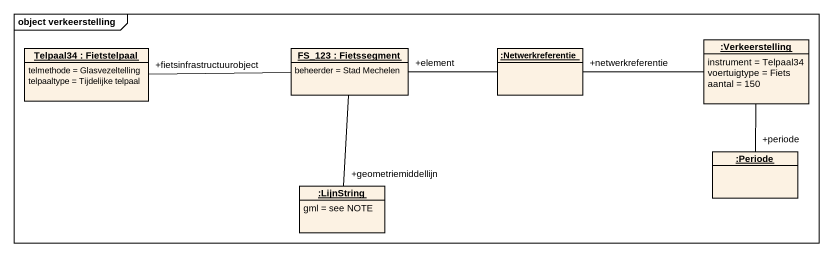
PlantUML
@startuml
mainframe object verkeerstelling
hide circle
hide empty members
object ":Verkeerstelling" as Verkeerstelling {
  instrument = Telpaal34
  voertuigtype = Fiets
  aantal = 150
}
object "Telpaal34 : Fietstelpaal" as Telpaal34 {
  telmethode = Glasvezeltelling
  telpaaltype = Tijdelijke telpaal
}
object "FS_123 : Fietssegment" as FS_123 {
  beheerder = Stad Mechelen
}
object ":Netwerkreferentie" as Netwerkreferentie
object ":Periode" as Periode
object ":LijnString" as LijnString {
  gml = see NOTE
}
Verkeerstelling -left- "+netwerkreferentie" Netwerkreferentie
Verkeerstelling -- "+periode" Periode
FS_123 -left- "+fietsinfrastructuurobject" Telpaal34
FS_123 -- "+geometriemiddellijn" LijnString
Netwerkreferentie -left- "+element" FS_123
@enduml
